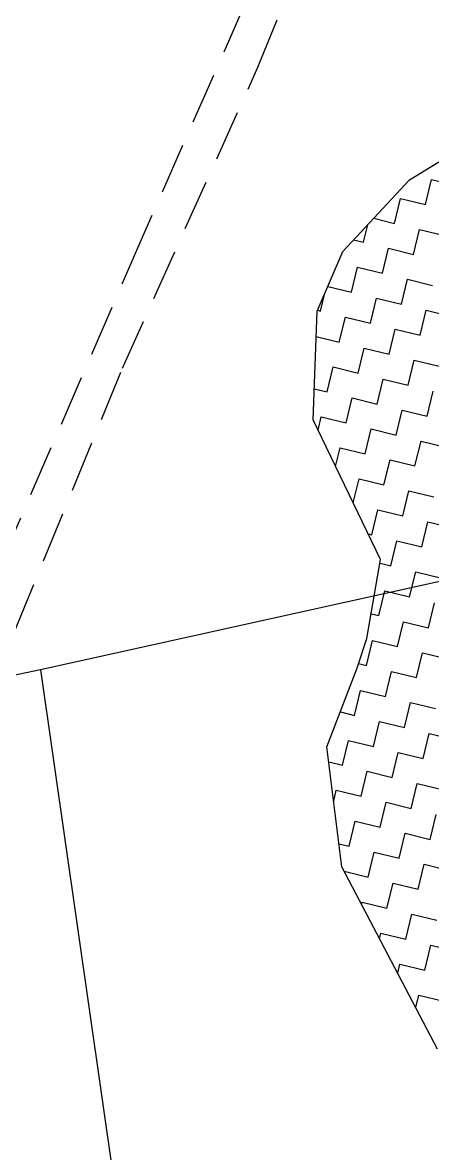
# Model space of a CAD drawing. Header units: metres. Extents: x 280481 to 282563, y 2046849 to 2049468.
# Drawn here: x 281242.7 to 281282.9, y 2048292.4 to 2048403.3 of the extents above; entities that cross this region are included whole.
import ezdxf

# ---------------------------------------------------------------- set-up
doc = ezdxf.new("R2010")
doc.units = ezdxf.units.M
doc.linetypes.add('DASHED', pattern=[0.75, 0.5, -0.25])
for name, color, linetype in [('LINE_CARTTRACK', 2, 'DASHED'), ('POLY_HATCH', 12, 'Continuous'), ('POLY_PARCEL', 6, 'Continuous')]:
    doc.layers.add(name, color=color, linetype=linetype)

msp = doc.modelspace()

# ---------------------------------------------------------------- linework, layer by layer
at = {"layer": 'LINE_CARTTRACK', "ltscale": 10}
for p, q in [((281279.52, 2048439.3), (281254.42, 2048382.24)), ((281265.76, 2048398.94), (281282.4, 2048439.5)), ((281252.5, 2048369.42), (281265.76, 2048398.94)), ((281254.42, 2048382.24), (281229.28, 2048324.24)), ((281233.4, 2048322.75), (281252.5, 2048369.42))]:
    msp.add_line(p, q, dxfattribs=at)
at = {"layer": 'POLY_HATCH'}
for p, q in [((281280.62, 2048387.89), (281284.41, 2048390.2)), ((281274.08, 2048380.87), (281280.62, 2048387.89)), ((281271.58, 2048375.02), (281274.08, 2048380.87)), ((281271.16, 2048364.36), (281271.58, 2048375.02)), ((281277.79, 2048350.65), (281271.16, 2048364.36)), ((281276.45, 2048342.91), (281277.79, 2048350.65)), ((281275.46, 2048339.92), (281276.45, 2048342.91)), ((281272.53, 2048332.29), (281275.46, 2048339.92)), ((281273.98, 2048320.5), (281272.53, 2048332.29)), ((281283.37, 2048302.62), (281273.98, 2048320.5))]:
    msp.add_line(p, q, dxfattribs=at)
at = {"layer": 'POLY_HATCH', "linetype": 'Continuous'}
for p, q in [((281282.19, 2048385.48), (281282.78, 2048387.92)), ((281282.78, 2048387.92), (281285.23, 2048387.33)), ((281279.15, 2048383.62), (281279.74, 2048386.07)), ((281279.74, 2048386.07), (281282.19, 2048385.48)), ((281276.11, 2048381.77), (281276.53, 2048383.49)), ((281277.11, 2048384.12), (281279.15, 2048383.62)), ((281281, 2048380.58), (281281.6, 2048383.03)), ((281281.6, 2048383.03), (281284.04, 2048382.44)), ((281275.14, 2048382), (281276.11, 2048381.77)), ((281277.96, 2048378.73), (281278.56, 2048381.18)), ((281278.56, 2048381.18), (281281, 2048380.58)), ((281274.93, 2048376.88), (281275.52, 2048379.32)), ((281275.52, 2048379.32), (281277.96, 2048378.73)), ((281279.82, 2048375.69), (281280.41, 2048378.14)), ((281280.41, 2048378.14), (281282.86, 2048377.54)), ((281272.62, 2048377.44), (281274.93, 2048376.88)), ((281271.89, 2048375.02), (281272.28, 2048376.64)), ((281276.78, 2048373.84), (281277.37, 2048376.28)), ((281277.37, 2048376.28), (281279.82, 2048375.69)), ((281271.62, 2048375.09), (281271.89, 2048375.02)), ((281281.67, 2048372.65), (281282.26, 2048375.1)), ((281282.26, 2048375.1), (281284.71, 2048374.5)), ((281273.74, 2048371.98), (281274.33, 2048374.43)), ((281274.33, 2048374.43), (281276.78, 2048373.84)), ((281271.48, 2048372.53), (281273.74, 2048371.98)), ((281278.63, 2048370.8), (281279.22, 2048373.24)), ((281279.22, 2048373.24), (281281.67, 2048372.65)), ((281275.59, 2048368.94), (281276.19, 2048371.39)), ((281276.19, 2048371.39), (281278.63, 2048370.8)), ((281280.49, 2048367.76), (281281.08, 2048370.2)), ((281281.08, 2048370.2), (281283.52, 2048369.61)), ((281272.55, 2048367.09), (281273.15, 2048369.54)), ((281273.15, 2048369.54), (281275.59, 2048368.94)), ((281277.45, 2048365.9), (281278.04, 2048368.35)), ((281278.04, 2048368.35), (281280.49, 2048367.76)), ((281271.28, 2048367.4), (281272.55, 2048367.09)), ((281282.34, 2048364.72), (281282.93, 2048367.16)), ((281274.41, 2048364.05), (281275, 2048366.5)), ((281275, 2048366.5), (281277.45, 2048365.9)), ((281271.65, 2048363.35), (281271.96, 2048364.64)), ((281271.96, 2048364.64), (281274.41, 2048364.05)), ((281279.3, 2048362.86), (281279.89, 2048365.31)), ((281279.89, 2048365.31), (281282.34, 2048364.72)), ((281276.26, 2048361.01), (281276.85, 2048363.46)), ((281276.85, 2048363.46), (281279.3, 2048362.86)), ((281273.37, 2048359.78), (281273.81, 2048361.6)), ((281273.81, 2048361.6), (281276.26, 2048361.01)), ((281281.15, 2048359.83), (281281.75, 2048362.27)), ((281281.75, 2048362.27), (281284.19, 2048361.68)), ((281278.11, 2048357.97), (281278.71, 2048360.42)), ((281278.71, 2048360.42), (281281.15, 2048359.83)), ((281275.1, 2048356.21), (281275.67, 2048358.57)), ((281275.67, 2048358.57), (281278.11, 2048357.97)), ((281279.97, 2048354.93), (281280.56, 2048357.38)), ((281280.56, 2048357.38), (281283.01, 2048356.79)), ((281276.93, 2048353.08), (281277.52, 2048355.53)), ((281277.52, 2048355.53), (281279.97, 2048354.93)), ((281281.82, 2048351.89), (281282.41, 2048354.34)), ((281282.41, 2048354.34), (281284.86, 2048353.75)), ((281276.57, 2048353.17), (281276.93, 2048353.08)), ((281278.78, 2048350.04), (281279.37, 2048352.49)), ((281279.37, 2048352.49), (281281.82, 2048351.89)), ((281277.73, 2048350.3), (281278.78, 2048350.04)), ((281280.63, 2048347), (281281.23, 2048349.45)), ((281281.23, 2048349.45), (281283.67, 2048348.85)), ((281277.6, 2048345.15), (281278.19, 2048347.59)), ((281278.19, 2048347.59), (281280.63, 2048347)), ((281282.49, 2048343.96), (281283.08, 2048346.41)), ((281276.87, 2048345.32), (281277.6, 2048345.15)), ((281279.45, 2048342.11), (281280.04, 2048344.55)), ((281280.04, 2048344.55), (281282.49, 2048343.96)), ((281276.41, 2048340.25), (281277, 2048342.7)), ((281277, 2048342.7), (281279.45, 2048342.11)), ((281281.3, 2048339.07), (281281.89, 2048341.51)), ((281281.89, 2048341.51), (281284.34, 2048340.92)), ((281275.63, 2048340.44), (281276.41, 2048340.25)), ((281278.26, 2048337.21), (281278.86, 2048339.66)), ((281278.86, 2048339.66), (281281.3, 2048339.07)), ((281275.22, 2048335.36), (281275.82, 2048337.81)), ((281275.82, 2048337.81), (281278.26, 2048337.21)), ((281280.12, 2048334.18), (281280.71, 2048336.62)), ((281280.71, 2048336.62), (281283.16, 2048336.03)), ((281273.84, 2048335.7), (281275.22, 2048335.36)), ((281277.08, 2048332.32), (281277.67, 2048334.77)), ((281277.67, 2048334.77), (281280.12, 2048334.18)), ((281281.97, 2048331.14), (281282.56, 2048333.58)), ((281282.56, 2048333.58), (281285.01, 2048332.99)), ((281274.04, 2048330.47), (281274.63, 2048332.91)), ((281274.63, 2048332.91), (281277.08, 2048332.32)), ((281278.93, 2048329.28), (281279.52, 2048331.73)), ((281279.52, 2048331.73), (281281.97, 2048331.14)), ((281272.72, 2048330.79), (281274.04, 2048330.47)), ((281275.89, 2048327.43), (281276.48, 2048329.88)), ((281276.48, 2048329.88), (281278.93, 2048329.28)), ((281273.19, 2048326.96), (281273.44, 2048328.02)), ((281273.44, 2048328.02), (281275.89, 2048327.43)), ((281280.78, 2048326.24), (281281.38, 2048328.69)), ((281281.38, 2048328.69), (281283.82, 2048328.1)), ((281277.74, 2048324.39), (281278.34, 2048326.84)), ((281278.34, 2048326.84), (281280.78, 2048326.24)), ((281274.7, 2048322.54), (281275.3, 2048324.98)), ((281275.3, 2048324.98), (281277.74, 2048324.39)), ((281282.64, 2048323.2), (281283.23, 2048325.65)), ((281279.6, 2048321.35), (281280.19, 2048323.8)), ((281280.19, 2048323.8), (281282.64, 2048323.2)), ((281273.7, 2048322.78), (281274.7, 2048322.54)), ((281276.56, 2048319.5), (281277.15, 2048321.94)), ((281277.15, 2048321.94), (281279.6, 2048321.35)), ((281281.45, 2048318.31), (281282.04, 2048320.76)), ((281282.04, 2048320.76), (281284.49, 2048320.16)), ((281274.21, 2048320.07), (281276.56, 2048319.5)), ((281278.41, 2048316.46), (281279, 2048318.9)), ((281279, 2048318.9), (281281.45, 2048318.31)), ((281275.91, 2048316.83), (281275.97, 2048317.05)), ((281275.97, 2048317.05), (281278.41, 2048316.46)), ((281280.27, 2048313.42), (281280.86, 2048315.86)), ((281280.86, 2048315.86), (281283.3, 2048315.27)), ((281277.68, 2048313.45), (281277.82, 2048314.01)), ((281277.82, 2048314.01), (281280.27, 2048313.42)), ((281282.12, 2048310.38), (281282.71, 2048312.82)), ((281282.71, 2048312.82), (281285.16, 2048312.23)), ((281279.46, 2048310.08), (281279.67, 2048310.97)), ((281279.67, 2048310.97), (281282.12, 2048310.38)), ((281281.23, 2048306.71), (281281.53, 2048307.93)), ((281281.53, 2048307.93), (281283.97, 2048307.34))]:
    msp.add_line(p, q, dxfattribs=at)
at = {"layer": 'POLY_PARCEL'}
for p, q in [((281301.08, 2048352.36), (281244.45, 2048339.84)), ((281244.45, 2048339.84), (281132.18, 2048315.8)), ((281244.45, 2048339.84), (281254.22, 2048271.77))]:
    msp.add_line(p, q, dxfattribs=at)

doc.saveas('drawing.dxf')
